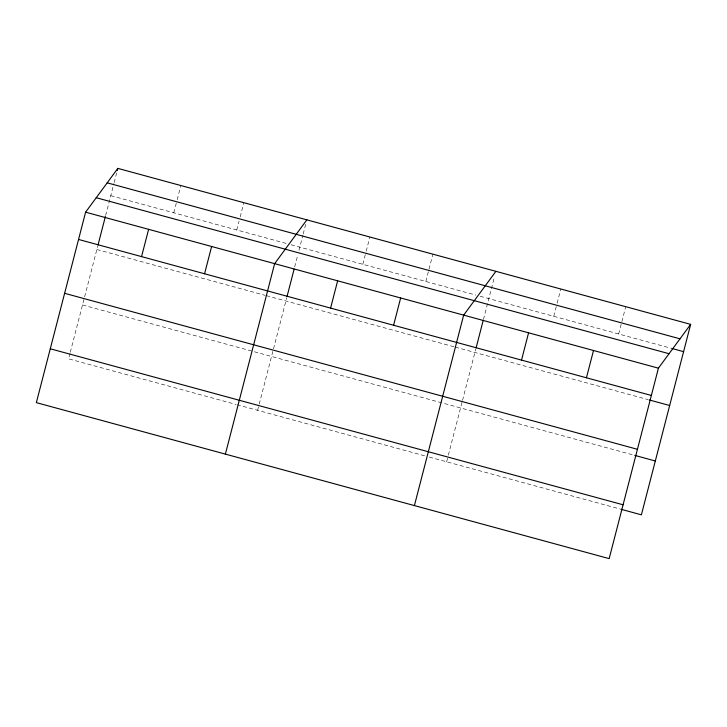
<?xml version="1.0" encoding="UTF-8"?>
<svg xmlns="http://www.w3.org/2000/svg" width="727" height="727" viewBox="0 0 727 727"><rect width="100%" height="100%" fill="white"/><g stroke="black" fill="none" stroke-linecap="round" stroke-linejoin="round"><path stroke-width="0.55" stroke-dasharray="3.63 2.73" d="M70.001 353.331L68.583 358.829L235.884 404.385M70.283 352.231L97.709 246.208M105.66 215.437L113.885 183.649M114.166 182.559L116.702 172.735M173.789 212.82L176.888 200.816M177.17 199.725L180.841 185.53M236.793 229.977L239.056 221.244M240.183 216.882L243.854 202.697M257.612 410.31L273.225 349.932M273.506 348.842L286.738 297.688M294.689 266.918L297.816 254.832M298.951 250.433L302.914 235.13M303.195 234.039L305.731 224.216M362.818 264.301L365.917 252.296M366.208 251.197L369.87 237.011M425.822 281.458L432.883 254.168M446.642 461.781L448.059 456.292M448.341 455.193L462.254 401.413M462.536 400.323L475.767 349.169M483.437 319.498L494.478 276.787M553.756 316.3L556.864 304.295M557.146 303.204L560.808 289.01M618.677 333.975L625.729 306.694M110.777 195.654L286.774 243.59M291.118 244.772L475.803 295.071M480.147 296.252L670.612 348.124M96.855 249.506L265.237 295.362M266.327 295.653L454.266 346.843M455.356 347.133L648.03 399.605M82.505 304.976L634.762 455.384M236.966 404.685L424.913 455.865M429.257 457.047L619.758 508.927"/><path stroke-width="1.09" d="M85.604 212.175L36.35 402.631L609.162 558.627L658.417 368.171L690.65 324.369L117.838 168.373L85.604 212.175L658.417 368.171M97.991 245.108L105.379 216.537M117.265 170.554L117.838 168.373M141.556 256.622L148.617 229.332M204.569 273.779L211.621 246.498M225.379 454.111L274.633 263.656L306.867 219.854M287.02 296.589L294.126 269.117M330.585 308.103L337.646 280.813M393.598 325.26L400.65 297.979M414.408 505.583L463.662 315.136L495.896 271.335M476.049 348.069L483.155 320.598M521.523 360.101L528.584 332.812M586.444 377.776L593.505 350.496M690.65 324.369L641.396 514.825L620.84 509.227M107.196 182.831L680.018 338.827M671.693 348.415L683.598 351.659M96.237 197.717L669.058 353.722M78.552 239.456L651.365 395.461M649.111 399.905L669.667 405.502M64.621 293.308L637.443 449.304M634.762 455.384L655.318 460.982M50.272 348.778L623.094 504.783"/></g></svg>
